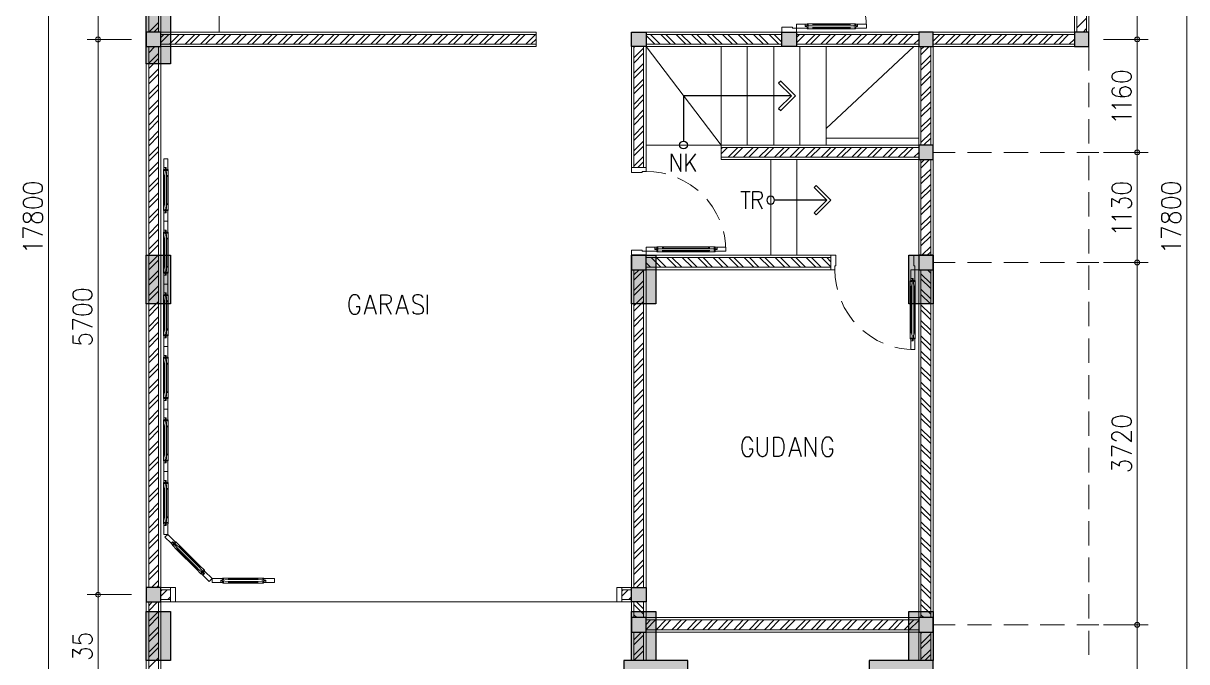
# Model space of a CAD drawing. Header units: millimetres. Extents: x -1260 to 10806, y -20287 to 1280.
# Drawn here: x -1260 to 10694, y -13457 to -6903 of the extents above; entities that cross this region are included whole.
import ezdxf

# ---------------------------------------------------------------- set-up
doc = ezdxf.new("R2010")
doc.units = ezdxf.units.MM
doc.header["$MEASUREMENT"] = 0
doc.layers.add('PDF_Geometry', color=7, linetype='Continuous')
doc.layers.add('PDF_Solid Fills', color=7, linetype='Continuous', true_color=0x404040)

# ---------------------------------------------------------------- blocks, each defined once
blk = doc.blocks.new('sdeww')
at = {"layer": 'PDF_Geometry', "lineweight": 9}
for points in [[(-1000, -17785), (-1000, -17734), (-1000, -33), (-1000, 16)], [(-492, -17785), (-492, -17734), (-492, -14155), (-492, -14104), (-492, -14053), (-492, -12819), (-492, -12768), (-492, -12719), (-492, -7118), (-492, -7069), (-492, -7018), (-492, -4588), (-492, -4537), (-492, -4489), (-492, -2753), (-492, -2704), (-492, -2653), (-492, -33), (-492, 16)], [(10184, -17785), (10184, -17734), (10184, -17279), (10184, -17228), (10184, -17180), (10184, -15120), (10184, -15069), (10184, -15018), (10184, -13130), (10184, -13079), (10184, -13028), (10184, -9408), (10184, -9358), (10184, -9309), (10184, -8278), (10184, -8229), (10184, -8179), (10184, -7118), (10184, -7069), (10184, -7018), (10184, -4588)], [(10694, -17785), (10694, -17734), (10694, -33), (10694, 16)], [(7290, -6908), (7224, -6908), (6865, -6908), (6799, -6908)], [(7224, -6913), (6865, -6913)], [(7392, -6826), (7400, -6879), (7404, -6953)], [(7290, -6959), (7224, -6959), (6865, -6959), (6799, -6959)], [(7224, -6953), (6865, -6953)], [(5910, -7143), (5910, -8153), (5139, -8153)], [(5139, -7143), (5910, -8153)], [(6179, -7143), (6179, -8153)], [(6450, -7143), (6450, -8153)], [(6719, -7143), (6719, -8153)], [(6989, -7143), (6989, -8153)], [(6989, -7984), (7889, -7143)], [(6989, -8083), (7940, -8083)], [(6420, -8303), (6420, -9284)], [(6689, -8303), (6689, -9284)], [(179, -8409), (179, -8475), (179, -8756), (179, -8822)], [(184, -8475), (184, -8756)], [(224, -8475), (224, -8756)], [(228, -8409), (228, -8475), (228, -8756), (228, -8822)], [(5139, -8424), (5220, -8428), (5298, -8439), (5343, -8450)], [(5461, -8490), (5525, -8521), (5594, -8562), (5660, -8610), (5673, -8621)], [(5762, -8710), (5772, -8723), (5821, -8788), (5861, -8858), (5893, -8922)], [(179, -9053), (179, -9116), (179, -9400), (179, -9464)], [(228, -9053), (228, -9116), (228, -9400), (228, -9464)], [(5933, -9040), (5944, -9085), (5954, -9163), (5959, -9243)], [(184, -9116), (184, -9400)], [(224, -9116), (224, -9400)], [(5844, -9199), (5779, -9199), (5319, -9199), (5254, -9199)], [(5779, -9203), (5319, -9203)], [(5844, -9250), (5779, -9250), (5319, -9250), (5254, -9250)], [(5779, -9243), (5319, -9243)], [(7078, -9434), (7083, -9514), (7095, -9593), (7106, -9637)], [(7853, -10139), (7853, -10073), (7853, -9614), (7853, -9548)], [(7904, -10139), (7904, -10073), (7904, -9614), (7904, -9548)], [(7860, -10073), (7860, -9614)], [(7900, -10073), (7900, -9614)], [(179, -9694), (179, -9760), (179, -10041), (179, -10107)], [(184, -9760), (184, -10041)], [(224, -9760), (224, -10041)], [(228, -9694), (228, -9760), (228, -10041), (228, -10107)], [(7146, -9756), (7176, -9821), (7218, -9889), (7265, -9955), (7277, -9967)], [(7366, -10056), (7379, -10067), (7445, -10116), (7512, -10158), (7576, -10188)], [(7694, -10228), (7739, -10238), (7819, -10249), (7900, -10253)], [(179, -10338), (179, -10401), (179, -10685), (179, -10749)], [(228, -10338), (228, -10401), (228, -10685), (228, -10749)], [(184, -10401), (184, -10685)], [(224, -10401), (224, -10685)], [(179, -10979), (179, -11045), (179, -11326), (179, -11392)], [(228, -10979), (228, -11045), (228, -11326), (228, -11392)], [(184, -11045), (184, -11326)], [(224, -11045), (224, -11326)], [(179, -11623), (179, -11686), (179, -11970), (179, -12036)], [(184, -11686), (184, -11970)], [(224, -11686), (224, -11970)], [(228, -11623), (228, -11686), (228, -11970), (228, -12036)], [(272, -12262), (319, -12309), (518, -12508), (565, -12554)], [(308, -12228), (355, -12273), (554, -12474), (601, -12518)], [(323, -12304), (522, -12506)], [(351, -12277), (550, -12476)], [(793, -12599), (859, -12599), (1140, -12599), (1206, -12599)], [(793, -12650), (859, -12650), (1140, -12650), (1206, -12650)], [(859, -12603), (1140, -12603)], [(859, -12643), (1140, -12643)], [(304, -12844), (4839, -12844)]]:
    blk.add_lwpolyline(points, dxfattribs=at)
for points in [[(154, -6993), (154, -4614), (4, -4614), (4, -6993)], [(753, -6993), (753, -4614), (154, -4614), (154, -6993)], [(9689, -6993), (9689, -4614), (9540, -4614), (9540, -6993)], [(4009, -7143), (4009, -6993), (154, -6993), (154, -7143)], [(6534, -7143), (6534, -6993), (5139, -6993), (5139, -7143)], [(7940, -7143), (7940, -6993), (6685, -6993), (6685, -7143)], [(9540, -7143), (9540, -6993), (8088, -6993), (8088, -7143)], [(-604, -7069), (-380, -7069)], [(-543, -7069), (-147, -7069)], [(154, -12694), (154, -7143), (4, -7143), (4, -12694)], [(5139, -8384), (5139, -7143), (4989, -7143), (4989, -8384)], [(8088, -8153), (8088, -7143), (7940, -7143), (7940, -8153)], [(10235, -7069), (9839, -7069)], [(10072, -7069), (10298, -7069)], [(7940, -8303), (7940, -8153), (5910, -8153), (5910, -8303)], [(10235, -8229), (9839, -8229)], [(10298, -8229), (10072, -8229)], [(8088, -9284), (8088, -8303), (7940, -8303), (7940, -9284)], [(7038, -9434), (7038, -9284), (5139, -9284), (5139, -9434)], [(5139, -12694), (5139, -9434), (4989, -9434), (4989, -12694)], [(7940, -13003), (7940, -9434), (8088, -9434), (8088, -13003)], [(10235, -9358), (9839, -9358)], [(10298, -9358), (10072, -9358)], [(-604, -12768), (-380, -12768)], [(-543, -12768), (-147, -12768)], [(253, -12844), (253, -12694), (154, -12694), (154, -12844)], [(4989, -12844), (4989, -12694), (4889, -12694), (4889, -12844)], [(154, -14104), (154, -12844), (4, -12844), (4, -14104)], [(4989, -13003), (4989, -12844), (5139, -12844), (5139, -13003)], [(7940, -13153), (7940, -13003), (5139, -13003), (5139, -13153)], [(10235, -13079), (9839, -13079)], [(10072, -13079), (10298, -13079)], [(5139, -13443), (5139, -13153), (4989, -13153), (4989, -13443)], [(8088, -13443), (8088, -13153), (7940, -13153), (7940, -13443)]]:
    blk.add_lwpolyline(points, close=True, dxfattribs=at)
at = {"layer": 'PDF_Geometry', "lineweight": 20}
for points in [[(128, -6993), (128, -4614), (29, -4614), (29, -6993)], [(9665, -6993), (9665, -4614), (9564, -4614), (9564, -6993)], [(-492, -7093), (-479, -7090), (-471, -7082), (-466, -7069), (-471, -7057), (-479, -7046), (-492, -7044), (-504, -7046), (-513, -7057), (-517, -7069), (-513, -7082), (-504, -7090)], [(4009, -7118), (4009, -7018), (154, -7018), (154, -7118)], [(6534, -7118), (6534, -7018), (5139, -7018), (5139, -7118)], [(7940, -7118), (7940, -7018), (6685, -7018), (6685, -7118)], [(9540, -7118), (9540, -7018), (8088, -7018), (8088, -7118)], [(10184, -7044), (10173, -7046), (10163, -7057), (10161, -7069), (10163, -7082), (10173, -7090), (10184, -7093), (10197, -7090), (10207, -7082), (10209, -7069), (10207, -7057), (10197, -7046)], [(128, -12694), (128, -7143), (29, -7143), (29, -12694)], [(5114, -8384), (5114, -7143), (5014, -7143), (5014, -8384)], [(8065, -8153), (8065, -7143), (7963, -7143), (7963, -8153)], [(7940, -8278), (7940, -8179), (5910, -8179), (5910, -8278)], [(10184, -8204), (10173, -8206), (10163, -8217), (10161, -8229), (10163, -8242), (10173, -8251), (10184, -8253), (10197, -8251), (10207, -8242), (10209, -8229), (10207, -8217), (10197, -8206)], [(8065, -9284), (8065, -8303), (7963, -8303), (7963, -9284)], [(7038, -9408), (7038, -9309), (5139, -9309), (5139, -9408)], [(5114, -12694), (5114, -9434), (5014, -9434), (5014, -12694)], [(7963, -13003), (7963, -9434), (8065, -9434), (8065, -13003)], [(253, -12819), (253, -12719), (154, -12719), (154, -12819)], [(4989, -12819), (4989, -12719), (4889, -12719), (4889, -12819)], [(128, -14104), (128, -12844), (29, -12844), (29, -14104)], [(5014, -13003), (5014, -12844), (5114, -12844), (5114, -13003)], [(7940, -13130), (7940, -13028), (5139, -13028), (5139, -13130)], [(5114, -13443), (5114, -13153), (5014, -13153), (5014, -13443)], [(8065, -13443), (8065, -13153), (7963, -13153), (7963, -13443)]]:
    blk.add_lwpolyline(points, close=True, dxfattribs=at)
at = {"layer": 'PDF_Geometry', "color": 250, "lineweight": 9, "true_color": 0x404040}
for points in [[(29, -6993), (128, -6894)], [(9564, -6951), (9665, -6851)], [(82, -6993), (128, -6946)], [(154, -7048), (184, -7018)], [(154, -7101), (236, -7018)], [(243, -7118), (342, -7018)], [(296, -7118), (395, -7018)], [(402, -7118), (501, -7018)], [(454, -7118), (554, -7018)], [(560, -7118), (660, -7018)], [(613, -7118), (715, -7018)], [(719, -7118), (821, -7018)], [(772, -7118), (874, -7018)], [(880, -7118), (979, -7018)], [(933, -7118), (1032, -7018)], [(1039, -7118), (1138, -7018)], [(1092, -7118), (1191, -7018)], [(1198, -7118), (1297, -7018)], [(1250, -7118), (1350, -7018)], [(1356, -7118), (1456, -7018)], [(1409, -7118), (1509, -7018)], [(1515, -7118), (1615, -7018)], [(1568, -7118), (1670, -7018)], [(1674, -7118), (1775, -7018)], [(1727, -7118), (1828, -7018)], [(1835, -7118), (1934, -7018)], [(1888, -7118), (1987, -7018)], [(1994, -7118), (2093, -7018)], [(2046, -7118), (2146, -7018)], [(2152, -7118), (2252, -7018)], [(2205, -7118), (2305, -7018)], [(2311, -7118), (2411, -7018)], [(2364, -7118), (2463, -7018)], [(2470, -7118), (2569, -7018)], [(2523, -7118), (2622, -7018)], [(2629, -7118), (2730, -7018)], [(2682, -7118), (2783, -7018)], [(2789, -7118), (2889, -7018)], [(2842, -7118), (2942, -7018)], [(2948, -7118), (3048, -7018)], [(3001, -7118), (3101, -7018)], [(3107, -7118), (3207, -7018)], [(3160, -7118), (3259, -7018)], [(3266, -7118), (3365, -7018)], [(3319, -7118), (3418, -7018)], [(3425, -7118), (3524, -7018)], [(3477, -7118), (3577, -7018)], [(3583, -7118), (3685, -7018)], [(3636, -7118), (3738, -7018)], [(3742, -7118), (3844, -7018)], [(3797, -7118), (3897, -7018)], [(3903, -7118), (4002, -7018)], [(5139, -7027), (5230, -7118)], [(5184, -7018), (5283, -7118)], [(5290, -7018), (5389, -7118)], [(5343, -7018), (5442, -7118)], [(5448, -7018), (5548, -7118)], [(5501, -7018), (5601, -7118)], [(5607, -7018), (5707, -7118)], [(5660, -7018), (5760, -7118)], [(5766, -7018), (5865, -7118)], [(5819, -7018), (5920, -7118)], [(5925, -7018), (6026, -7118)], [(5978, -7018), (6079, -7118)], [(6086, -7018), (6185, -7118)], [(6138, -7018), (6238, -7118)], [(6244, -7018), (6344, -7118)], [(6297, -7018), (6397, -7118)], [(6403, -7018), (6503, -7118)], [(6456, -7018), (6534, -7097)], [(6685, -7050), (6716, -7018)], [(6685, -7103), (6769, -7018)], [(6776, -7118), (6875, -7018)], [(6829, -7118), (6928, -7018)], [(6934, -7118), (7034, -7018)], [(6987, -7118), (7087, -7018)], [(7093, -7118), (7195, -7018)], [(7146, -7118), (7248, -7018)], [(7252, -7118), (7354, -7018)], [(7305, -7118), (7407, -7018)], [(7413, -7118), (7512, -7018)], [(7466, -7118), (7565, -7018)], [(7572, -7118), (7671, -7018)], [(7625, -7118), (7724, -7018)], [(7730, -7118), (7830, -7018)], [(7783, -7118), (7883, -7018)], [(8088, -7086), (8156, -7018)], [(8109, -7118), (8209, -7018)], [(8215, -7118), (8315, -7018)], [(8268, -7118), (8368, -7018)], [(8374, -7118), (8473, -7018)], [(8427, -7118), (8526, -7018)], [(8533, -7118), (8632, -7018)], [(8586, -7118), (8687, -7018)], [(8692, -7118), (8793, -7018)], [(8744, -7118), (8846, -7018)], [(8852, -7118), (8952, -7018)], [(8905, -7118), (9005, -7018)], [(9011, -7118), (9111, -7018)], [(9064, -7118), (9164, -7018)], [(9170, -7118), (9269, -7018)], [(9223, -7118), (9322, -7018)], [(9329, -7118), (9428, -7018)], [(9382, -7118), (9481, -7018)], [(9629, -6993), (9665, -6957)], [(29, -7154), (37, -7143)], [(29, -7207), (90, -7143)], [(3956, -7118), (4009, -7065)], [(5014, -7152), (5023, -7143)], [(5014, -7258), (5114, -7158)], [(7889, -7118), (7940, -7069)], [(7963, -7173), (7995, -7143)], [(7963, -7226), (8048, -7143)], [(9487, -7118), (9540, -7067)], [(9689, -7143), (9689, -7389)], [(29, -7313), (128, -7213)], [(29, -7366), (128, -7266)], [(5014, -7311), (5114, -7211)], [(7963, -7332), (8065, -7232)], [(7963, -7385), (8065, -7285)], [(29, -7471), (128, -7372)], [(5014, -7416), (5114, -7317)], [(5014, -7469), (5114, -7370)], [(7963, -7491), (8065, -7391)], [(29, -7524), (128, -7425)], [(29, -7630), (128, -7531)], [(5014, -7575), (5114, -7476)], [(5014, -7628), (5114, -7529)], [(7963, -7546), (8065, -7444)], [(9689, -7514), (9689, -7764)], [(29, -7683), (128, -7584)], [(5014, -7736), (5114, -7634)], [(7963, -7651), (8065, -7550)], [(7963, -7704), (8065, -7603)], [(29, -7789), (128, -7690)], [(29, -7842), (128, -7742)], [(5014, -7789), (5114, -7687)], [(7963, -7810), (8065, -7711)], [(7963, -7863), (8065, -7764)], [(29, -7950), (128, -7848)], [(5014, -7895), (5114, -7793)], [(5014, -7948), (5114, -7848)], [(7963, -7969), (8065, -7869)], [(9689, -7889), (9689, -8138)], [(29, -8003), (128, -7901)], [(29, -8109), (128, -8007)], [(5014, -8054), (5114, -7954)], [(5014, -8107), (5114, -8007)], [(7963, -8022), (8065, -7922)], [(29, -8162), (128, -8060)], [(5014, -8212), (5114, -8113)], [(7963, -8128), (8065, -8028)], [(7991, -8153), (8065, -8081)], [(29, -8267), (128, -8168)], [(29, -8320), (128, -8221)], [(5014, -8265), (5114, -8166)], [(5910, -8191), (5923, -8179)], [(5910, -8244), (5975, -8179)], [(5982, -8278), (6081, -8179)], [(6035, -8278), (6134, -8179)], [(6141, -8278), (6240, -8179)], [(6194, -8278), (6293, -8179)], [(6299, -8278), (6399, -8179)], [(6352, -8278), (6452, -8179)], [(6458, -8278), (6558, -8179)], [(6511, -8278), (6611, -8179)], [(6617, -8278), (6716, -8179)], [(6670, -8278), (6771, -8179)], [(6776, -8278), (6877, -8179)], [(6829, -8278), (6930, -8179)], [(6937, -8278), (7036, -8179)], [(6989, -8278), (7089, -8179)], [(7095, -8278), (7195, -8179)], [(7148, -8278), (7248, -8179)], [(7254, -8278), (7354, -8179)], [(7307, -8278), (7407, -8179)], [(7413, -8278), (7512, -8179)], [(7466, -8278), (7565, -8179)], [(7572, -8278), (7671, -8179)], [(7625, -8278), (7726, -8179)], [(7730, -8278), (7832, -8179)], [(7783, -8278), (7885, -8179)], [(7891, -8278), (7940, -8229)], [(8088, -8229), (8315, -8229)], [(8440, -8229), (8689, -8229)], [(8814, -8229), (9064, -8229)], [(9189, -8229), (9439, -8229)], [(9564, -8229), (9790, -8229)], [(29, -8426), (128, -8327)], [(5014, -8371), (5114, -8272)], [(5055, -8384), (5114, -8325)], [(7963, -8339), (7999, -8303)], [(7963, -8392), (8052, -8303)], [(9689, -8263), (9689, -8513)], [(29, -8479), (128, -8380)], [(29, -8585), (128, -8486)], [(7963, -8498), (8065, -8399)], [(7963, -8551), (8065, -8452)], [(29, -8638), (128, -8538)], [(7963, -8657), (8065, -8557)], [(29, -8744), (128, -8644)], [(29, -8797), (128, -8697)], [(7963, -8710), (8065, -8610)], [(7963, -8818), (8065, -8716)], [(9689, -8638), (9689, -8888)], [(29, -8903), (128, -8803)], [(7963, -8871), (8065, -8769)], [(29, -8958), (128, -8856)], [(29, -9063), (128, -8962)], [(7963, -8977), (8065, -8875)], [(7963, -9030), (8065, -8930)], [(29, -9116), (128, -9015)], [(7963, -9135), (8065, -9036)], [(9689, -9015), (9689, -9265)], [(29, -9222), (128, -9123)], [(29, -9275), (128, -9176)], [(7963, -9188), (8065, -9089)], [(7974, -9284), (8065, -9195)], [(29, -9381), (128, -9281)], [(5192, -9309), (5292, -9408)], [(5245, -9309), (5345, -9408)], [(5351, -9309), (5453, -9408)], [(5404, -9309), (5506, -9408)], [(5510, -9309), (5611, -9408)], [(5565, -9309), (5664, -9408)], [(5671, -9309), (5770, -9408)], [(5724, -9309), (5823, -9408)], [(5829, -9309), (5929, -9408)], [(5882, -9309), (5982, -9408)], [(5988, -9309), (6088, -9408)], [(6041, -9309), (6141, -9408)], [(6147, -9309), (6246, -9408)], [(6200, -9309), (6299, -9408)], [(6306, -9309), (6407, -9408)], [(6359, -9309), (6460, -9408)], [(6464, -9309), (6566, -9408)], [(6520, -9309), (6619, -9408)], [(6625, -9309), (6725, -9408)], [(6678, -9309), (6778, -9408)], [(6784, -9309), (6884, -9408)], [(6837, -9309), (6937, -9408)], [(6943, -9309), (7038, -9404)], [(6996, -9309), (7038, -9351)], [(8027, -9284), (8065, -9248)], [(29, -9434), (128, -9334)], [(29, -9540), (128, -9440)], [(5014, -9487), (5067, -9434)], [(5014, -9540), (5114, -9440)], [(5139, -9362), (5186, -9408)], [(8029, -9434), (8065, -9468)], [(8088, -9358), (8315, -9358)], [(8440, -9358), (8689, -9358)], [(8814, -9358), (9064, -9358)], [(9189, -9358), (9439, -9358)], [(9564, -9358), (9790, -9358)], [(9689, -9389), (9689, -9639)], [(29, -9593), (128, -9493)], [(5014, -9646), (5114, -9546)], [(7963, -9474), (8065, -9574)], [(7963, -9527), (8065, -9627)], [(29, -9699), (128, -9599)], [(29, -9751), (128, -9652)], [(5014, -9699), (5114, -9599)], [(7963, -9633), (8065, -9732)], [(29, -9857), (128, -9758)], [(5014, -9804), (5114, -9705)], [(5014, -9859), (5114, -9758)], [(7963, -9686), (8065, -9787)], [(7963, -9792), (8065, -9893)], [(9689, -9764), (9689, -10014)], [(29, -9912), (128, -9811)], [(29, -10018), (128, -9917)], [(5014, -9965), (5114, -9864)], [(5014, -10018), (5114, -9917)], [(7963, -9845), (8065, -9946)], [(29, -10071), (128, -9969)], [(5014, -10124), (5114, -10025)], [(7963, -9953), (8065, -10052)], [(7963, -10005), (8065, -10105)], [(29, -10177), (128, -10077)], [(29, -10230), (128, -10130)], [(5014, -10177), (5114, -10077)], [(7963, -10111), (8065, -10211)], [(9689, -10139), (9689, -10389)], [(29, -10336), (128, -10236)], [(5014, -10283), (5114, -10183)], [(5014, -10336), (5114, -10236)], [(7963, -10164), (8065, -10264)], [(7963, -10270), (8065, -10370)], [(29, -10389), (128, -10289)], [(29, -10494), (128, -10395)], [(5014, -10442), (5114, -10342)], [(5014, -10494), (5114, -10395)], [(7963, -10323), (8065, -10423)], [(29, -10547), (128, -10448)], [(5014, -10600), (5114, -10501)], [(7963, -10429), (8065, -10528)], [(7963, -10482), (8065, -10581)], [(9689, -10514), (9689, -10763)], [(29, -10653), (128, -10554)], [(29, -10706), (128, -10607)], [(5014, -10653), (5114, -10554)], [(7963, -10588), (8065, -10687)], [(29, -10812), (128, -10713)], [(5014, -10759), (5114, -10660)], [(5014, -10812), (5114, -10713)], [(7963, -10641), (8065, -10742)], [(7963, -10746), (8065, -10848)], [(29, -10865), (128, -10765)], [(29, -10973), (128, -10871)], [(5014, -10920), (5114, -10818)], [(5014, -10973), (5114, -10871)], [(7963, -10799), (8065, -10901)], [(29, -11026), (128, -10924)], [(5014, -11079), (5114, -10977)], [(7963, -10907), (8065, -11007)], [(7963, -10960), (8065, -11060)], [(9689, -10888), (9689, -11138)], [(29, -11132), (128, -11032)], [(29, -11185), (128, -11085)], [(5014, -11132), (5114, -11032)], [(7963, -11066), (8065, -11166)], [(29, -11290), (128, -11191)], [(5014, -11238), (5114, -11138)], [(5014, -11290), (5114, -11191)], [(7963, -11119), (8065, -11218)], [(7963, -11225), (8065, -11324)], [(29, -11343), (128, -11244)], [(29, -11449), (128, -11350)], [(5014, -11396), (5114, -11297)], [(5014, -11449), (5114, -11350)], [(7963, -11278), (8065, -11377)], [(9689, -11263), (9689, -11515)], [(29, -11502), (128, -11403)], [(5014, -11555), (5114, -11456)], [(7963, -11384), (8065, -11483)], [(7963, -11437), (8065, -11536)], [(29, -11608), (128, -11508)], [(29, -11661), (128, -11561)], [(5014, -11608), (5114, -11508)], [(7963, -11542), (8065, -11642)], [(7963, -11595), (8065, -11695)], [(29, -11767), (128, -11667)], [(5014, -11714), (5114, -11614)], [(5014, -11767), (5114, -11667)], [(7963, -11701), (8065, -11803)], [(9689, -11640), (9689, -11890)], [(29, -11820), (128, -11720)], [(29, -11928), (128, -11826)], [(5014, -11875), (5114, -11773)], [(5014, -11928), (5114, -11826)], [(7963, -11754), (8065, -11856)], [(29, -11981), (128, -11879)], [(5014, -12033), (5114, -11932)], [(7963, -11860), (8065, -11962)], [(7963, -11915), (8065, -12014)], [(29, -12086), (128, -11985)], [(29, -12139), (128, -12040)], [(5014, -12086), (5114, -11987)], [(7963, -12021), (8065, -12120)], [(7963, -12074), (8065, -12173)], [(9689, -12014), (9689, -12264)], [(29, -12245), (128, -12146)], [(5014, -12192), (5114, -12093)], [(5014, -12245), (5114, -12146)], [(7963, -12180), (8065, -12279)], [(29, -12298), (128, -12199)], [(29, -12404), (128, -12304)], [(5014, -12351), (5114, -12252)], [(5014, -12404), (5114, -12304)], [(7963, -12232), (8065, -12332)], [(29, -12457), (128, -12357)], [(5014, -12510), (5114, -12410)], [(7963, -12338), (8065, -12438)], [(7963, -12391), (8065, -12491)], [(9689, -12389), (9689, -12639)], [(29, -12563), (128, -12463)], [(29, -12616), (128, -12516)], [(5014, -12563), (5114, -12463)], [(7963, -12497), (8065, -12597)], [(7963, -12550), (8065, -12650)], [(57, -12694), (128, -12622)], [(5014, -12669), (5114, -12569)], [(5042, -12694), (5114, -12622)], [(7963, -12656), (8065, -12757)], [(109, -12694), (128, -12675)], [(154, -12732), (167, -12719)], [(154, -12785), (220, -12719)], [(4889, -12732), (4902, -12719)], [(4889, -12785), (4955, -12719)], [(7963, -12709), (8065, -12810)], [(9689, -12764), (9689, -13014)], [(29, -12882), (65, -12844)], [(29, -12935), (118, -12844)], [(226, -12819), (253, -12791)], [(4961, -12819), (4989, -12791)], [(5014, -12870), (5114, -12969)], [(5042, -12844), (5114, -12916)], [(7963, -12815), (8065, -12916)], [(7963, -12870), (8065, -12969)], [(29, -13041), (128, -12940)], [(29, -13094), (128, -12992)], [(5014, -12976), (5044, -13003)], [(5139, -13075), (5184, -13028)], [(5139, -13128), (5237, -13028)], [(5243, -13130), (5343, -13028)], [(5296, -13130), (5395, -13028)], [(5402, -13130), (5503, -13028)], [(5455, -13130), (5556, -13028)], [(5561, -13130), (5662, -13028)], [(5613, -13130), (5715, -13028)], [(5721, -13130), (5821, -13028)], [(5774, -13130), (5874, -13028)], [(5880, -13130), (5980, -13028)], [(5933, -13130), (6033, -13028)], [(6039, -13130), (6138, -13028)], [(6092, -13130), (6191, -13028)], [(6198, -13130), (6297, -13028)], [(6251, -13130), (6350, -13028)], [(6357, -13130), (6456, -13028)], [(6409, -13130), (6511, -13028)], [(6515, -13130), (6617, -13028)], [(6568, -13130), (6670, -13028)], [(6676, -13130), (6776, -13028)], [(6729, -13130), (6829, -13028)], [(6835, -13130), (6934, -13028)], [(6888, -13130), (6987, -13028)], [(6994, -13130), (7093, -13028)], [(7047, -13130), (7146, -13028)], [(7152, -13130), (7252, -13028)], [(7205, -13130), (7305, -13028)], [(7311, -13130), (7411, -13028)], [(7364, -13130), (7466, -13028)], [(7470, -13130), (7572, -13028)], [(7523, -13130), (7625, -13028)], [(7631, -13130), (7730, -13028)], [(7684, -13130), (7783, -13028)], [(7790, -13130), (7889, -13028)], [(7963, -12976), (7993, -13003)], [(29, -13200), (128, -13100)], [(7843, -13130), (7940, -13033)], [(8088, -13079), (8315, -13079)], [(8440, -13079), (8689, -13079)], [(8814, -13079), (9064, -13079)], [(9189, -13079), (9439, -13079)], [(9564, -13079), (9790, -13079)], [(9689, -13139), (9689, -13388)], [(29, -13253), (128, -13153)], [(29, -13359), (128, -13259)], [(5014, -13232), (5091, -13153)], [(5014, -13285), (5114, -13183)], [(7963, -13166), (7976, -13153)], [(7963, -13272), (8065, -13172)], [(7963, -13325), (8065, -13225)], [(29, -13412), (128, -13312)], [(5014, -13390), (5114, -13291)], [(5014, -13443), (5114, -13344)], [(7963, -13431), (8065, -13331)], [(8003, -13443), (8065, -13384)], [(29, -13517), (128, -13418)]]:
    blk.add_lwpolyline(points, dxfattribs=at)
at = {"layer": 'PDF_Geometry', "lineweight": 13}
for points in [[(6774, -6913), (6774, -6936), (6795, -6938), (6795, -6953), (6685, -6953), (6685, -6913)], [(6774, -6930), (6774, -6913), (6795, -6913), (6795, -6930)], [(6803, -6927), (6795, -6930), (6795, -6911), (6799, -6908), (6803, -6911)], [(6865, -6923), (6854, -6923), (6854, -6919), (6856, -6915), (6858, -6913), (6862, -6915), (6865, -6919)], [(7224, -6923), (7235, -6923), (7235, -6919), (7233, -6915), (7229, -6913), (7227, -6915), (7224, -6919)], [(7284, -6927), (7294, -6930), (7294, -6913), (7292, -6911), (7290, -6908), (7286, -6911), (7284, -6913)], [(7313, -6913), (7313, -6936), (7294, -6938), (7294, -6953), (7404, -6953), (7404, -6913)], [(7313, -6930), (7313, -6913), (7294, -6913), (7294, -6930)], [(6534, -6993), (6534, -6944), (6644, -6944), (6644, -6953), (6685, -6953), (6685, -6993)], [(6803, -6953), (6803, -6957), (6799, -6959), (6795, -6957), (6795, -6938), (6803, -6940)], [(6865, -6949), (6862, -6953), (6856, -6953), (6854, -6949), (6854, -6944), (6865, -6944)], [(7224, -6949), (7227, -6953), (7233, -6953), (7235, -6949), (7235, -6944), (7224, -6944)], [(7284, -6953), (7286, -6957), (7290, -6959), (7292, -6957), (7294, -6953), (7294, -6938), (7284, -6940)], [(184, -8384), (207, -8384), (209, -8405), (224, -8405), (224, -8295), (184, -8295)], [(198, -8414), (198, -8405), (179, -8405), (179, -8414)], [(184, -8405), (198, -8405), (200, -8384), (184, -8384)], [(194, -8475), (194, -8464), (188, -8464), (186, -8466), (184, -8469), (186, -8473), (188, -8475)], [(224, -8414), (228, -8414), (228, -8405), (209, -8405), (209, -8414)], [(220, -8475), (222, -8473), (224, -8469), (222, -8466), (220, -8464), (213, -8464), (213, -8475)], [(4989, -8384), (4989, -8435), (5099, -8435), (5099, -8424), (5139, -8424), (5139, -8384)], [(179, -8826), (179, -8818), (198, -8818), (198, -8826)], [(194, -8756), (194, -8767), (188, -8767), (186, -8765), (184, -8763), (186, -8759), (188, -8756)], [(184, -8848), (207, -8848), (209, -8826), (224, -8826), (224, -8936), (184, -8936)], [(184, -8826), (198, -8826), (200, -8848), (184, -8848)], [(224, -8818), (228, -8818), (228, -8826), (209, -8826), (209, -8818)], [(220, -8756), (222, -8759), (224, -8763), (220, -8767), (213, -8767), (213, -8756)], [(184, -9027), (207, -9027), (209, -9046), (224, -9046), (224, -8936), (184, -8936)], [(198, -9057), (198, -9046), (184, -9046), (179, -9049), (179, -9055), (184, -9057)], [(184, -9046), (198, -9046), (200, -9027), (184, -9027)], [(224, -9057), (228, -9055), (228, -9049), (224, -9046), (209, -9046), (209, -9057)], [(194, -9116), (194, -9108), (186, -9108), (184, -9112), (186, -9116)], [(220, -9116), (222, -9116), (224, -9112), (222, -9108), (213, -9108), (213, -9116)], [(5228, -9203), (5228, -9226), (5249, -9229), (5249, -9243), (5139, -9243), (5139, -9203)], [(5249, -9203), (5249, -9218), (5228, -9220), (5228, -9203)], [(5260, -9218), (5249, -9218), (5249, -9203), (5251, -9201), (5254, -9199), (5258, -9201), (5260, -9203)], [(5319, -9214), (5309, -9214), (5309, -9209), (5311, -9205), (5315, -9203), (5317, -9205), (5319, -9209)], [(5779, -9214), (5789, -9214), (5789, -9209), (5787, -9205), (5785, -9203), (5781, -9205), (5779, -9209)], [(5840, -9218), (5848, -9218), (5848, -9201), (5844, -9199), (5840, -9201)], [(5870, -9203), (5870, -9226), (5848, -9229), (5848, -9243), (5959, -9243), (5959, -9203)], [(5848, -9203), (5848, -9218), (5870, -9220), (5870, -9203)], [(4989, -9284), (4989, -9233), (5099, -9233), (5099, -9243), (5139, -9243), (5139, -9284)], [(5260, -9243), (5258, -9248), (5254, -9250), (5251, -9248), (5249, -9243), (5249, -9229), (5260, -9229)], [(5319, -9239), (5315, -9243), (5311, -9241), (5309, -9239), (5309, -9233), (5319, -9233)], [(5779, -9239), (5781, -9241), (5785, -9243), (5789, -9239), (5789, -9233), (5779, -9233)], [(5840, -9243), (5840, -9248), (5844, -9250), (5848, -9248), (5848, -9229), (5840, -9229)], [(7038, -9284), (7089, -9284), (7089, -9394), (7078, -9394), (7078, -9434), (7038, -9434)], [(7940, -9284), (7889, -9284), (7889, -9394), (7900, -9394), (7900, -9434), (7940, -9434)], [(194, -9400), (194, -9408), (186, -9408), (184, -9404), (186, -9400)], [(220, -9400), (222, -9400), (224, -9404), (222, -9408), (213, -9408), (213, -9400)], [(7860, -9523), (7883, -9523), (7885, -9544), (7900, -9544), (7900, -9434), (7860, -9434)], [(198, -9459), (198, -9470), (184, -9470), (179, -9468), (179, -9461), (184, -9459)], [(184, -9489), (207, -9489), (209, -9470), (224, -9470), (224, -9580), (184, -9580)], [(184, -9470), (198, -9470), (200, -9489), (184, -9489)], [(224, -9459), (228, -9461), (228, -9468), (224, -9470), (209, -9470), (209, -9459)], [(7874, -9555), (7874, -9544), (7860, -9544), (7855, -9546), (7853, -9548), (7855, -9552), (7860, -9555)], [(7860, -9544), (7874, -9544), (7876, -9523), (7860, -9523)], [(7900, -9555), (7902, -9552), (7904, -9548), (7900, -9544), (7885, -9544), (7885, -9555)], [(184, -9669), (207, -9669), (209, -9690), (224, -9690), (224, -9580), (184, -9580)], [(184, -9690), (198, -9690), (200, -9669), (184, -9669)], [(7870, -9614), (7870, -9603), (7864, -9603), (7862, -9605), (7860, -9610), (7864, -9614)], [(7893, -9614), (7898, -9612), (7900, -9610), (7898, -9605), (7893, -9603), (7889, -9603), (7889, -9614)], [(198, -9699), (198, -9690), (179, -9690), (179, -9699)], [(194, -9760), (194, -9749), (188, -9749), (186, -9751), (184, -9754), (186, -9758), (188, -9760)], [(224, -9699), (228, -9699), (228, -9690), (209, -9690), (209, -9699)], [(220, -9760), (222, -9758), (224, -9754), (220, -9749), (213, -9749), (213, -9760)], [(194, -10041), (194, -10052), (188, -10052), (186, -10050), (184, -10048), (186, -10044), (188, -10041)], [(220, -10041), (222, -10044), (224, -10048), (220, -10052), (213, -10052), (213, -10041)], [(179, -10111), (179, -10103), (198, -10103), (198, -10111)], [(184, -10132), (207, -10132), (209, -10111), (224, -10111), (224, -10221), (184, -10221)], [(184, -10111), (198, -10111), (200, -10132), (184, -10132)], [(224, -10103), (228, -10103), (228, -10111), (209, -10111), (209, -10103)], [(7874, -10135), (7874, -10143), (7855, -10143), (7853, -10139), (7855, -10135)], [(7870, -10073), (7870, -10084), (7864, -10084), (7862, -10082), (7860, -10080), (7862, -10075), (7864, -10073)], [(7860, -10164), (7883, -10164), (7885, -10143), (7900, -10143), (7900, -10253), (7860, -10253)], [(7860, -10143), (7874, -10143), (7876, -10164), (7860, -10164)], [(7900, -10135), (7902, -10135), (7904, -10139), (7902, -10143), (7885, -10143), (7885, -10135)], [(7893, -10073), (7898, -10075), (7900, -10080), (7898, -10082), (7893, -10084), (7889, -10084), (7889, -10073)], [(184, -10312), (207, -10312), (209, -10331), (224, -10331), (224, -10221), (184, -10221)], [(198, -10342), (198, -10331), (184, -10331), (179, -10334), (179, -10340), (184, -10342)], [(184, -10331), (198, -10331), (200, -10312), (184, -10312)], [(194, -10401), (194, -10393), (186, -10393), (184, -10397), (186, -10401)], [(224, -10342), (228, -10340), (228, -10334), (224, -10331), (209, -10331), (209, -10342)], [(220, -10401), (222, -10401), (224, -10397), (222, -10393), (213, -10393), (213, -10401)], [(198, -10744), (198, -10755), (184, -10755), (179, -10753), (179, -10746), (184, -10744)], [(194, -10685), (194, -10693), (186, -10693), (184, -10689), (186, -10685)], [(184, -10774), (207, -10774), (209, -10755), (224, -10755), (224, -10865), (184, -10865)], [(184, -10755), (198, -10755), (200, -10774), (184, -10774)], [(224, -10744), (228, -10746), (228, -10753), (224, -10755), (209, -10755), (209, -10744)], [(220, -10685), (222, -10685), (224, -10689), (222, -10693), (213, -10693), (213, -10685)], [(184, -10954), (207, -10954), (209, -10975), (224, -10975), (224, -10865), (184, -10865)], [(198, -10983), (198, -10975), (179, -10975), (179, -10983)], [(184, -10975), (198, -10975), (200, -10954), (184, -10954)], [(224, -10983), (228, -10983), (228, -10975), (209, -10975), (209, -10983)], [(194, -11045), (194, -11034), (188, -11034), (186, -11036), (184, -11039), (186, -11043), (188, -11045)], [(220, -11045), (222, -11043), (224, -11039), (220, -11034), (213, -11034), (213, -11045)], [(194, -11326), (194, -11337), (188, -11337), (186, -11335), (184, -11333), (186, -11329), (188, -11326)], [(220, -11326), (222, -11329), (224, -11333), (220, -11337), (213, -11337), (213, -11326)], [(179, -11396), (179, -11388), (198, -11388), (198, -11396)], [(184, -11417), (207, -11417), (209, -11396), (224, -11396), (224, -11506), (184, -11506)], [(184, -11396), (198, -11396), (200, -11417), (184, -11417)], [(224, -11388), (228, -11388), (228, -11396), (209, -11396), (209, -11388)], [(184, -11597), (207, -11597), (209, -11616), (224, -11616), (224, -11506), (184, -11506)], [(198, -11627), (198, -11616), (184, -11616), (179, -11619), (179, -11625), (184, -11627)], [(184, -11616), (198, -11616), (200, -11597), (184, -11597)], [(194, -11686), (194, -11678), (186, -11678), (184, -11682), (186, -11686)], [(224, -11627), (228, -11625), (228, -11619), (224, -11616), (209, -11616), (209, -11627)], [(220, -11686), (222, -11686), (224, -11682), (222, -11678), (213, -11678), (213, -11686)], [(198, -12029), (198, -12040), (184, -12040), (179, -12038), (179, -12031), (184, -12029)], [(194, -11970), (194, -11981), (188, -11981), (186, -11978), (184, -11974), (186, -11972), (188, -11970)], [(184, -12059), (207, -12059), (209, -12040), (224, -12040), (224, -12150), (184, -12150)], [(184, -12040), (198, -12040), (200, -12059), (184, -12059)], [(224, -12029), (228, -12031), (228, -12038), (224, -12040), (209, -12040), (209, -12029)], [(220, -11970), (224, -11974), (222, -11978), (220, -11981), (213, -11981), (213, -11970)], [(260, -12241), (275, -12226), (291, -12239), (302, -12228), (224, -12150), (196, -12177)], [(272, -12256), (283, -12245), (270, -12230), (260, -12241)], [(289, -12254), (283, -12245), (272, -12256), (272, -12262), (277, -12264), (281, -12262)], [(308, -12235), (311, -12230), (308, -12228), (304, -12226), (302, -12228), (291, -12239), (298, -12245)], [(330, -12298), (323, -12292), (319, -12294), (317, -12298), (319, -12302), (325, -12302)], [(347, -12281), (349, -12277), (347, -12273), (340, -12273), (336, -12277), (344, -12283)], [(529, -12497), (537, -12506), (533, -12508), (529, -12510), (524, -12506)], [(548, -12480), (550, -12478), (554, -12480), (556, -12484), (554, -12487), (550, -12491), (543, -12484)], [(575, -12537), (582, -12544), (571, -12554), (569, -12556), (565, -12554), (562, -12550), (565, -12548)], [(571, -12554), (582, -12544), (598, -12556), (586, -12569)], [(592, -12518), (601, -12518), (601, -12527), (590, -12537), (584, -12529)], [(586, -12569), (603, -12552), (590, -12537), (601, -12527), (679, -12603), (649, -12633)], [(768, -12643), (768, -12620), (787, -12620), (787, -12603), (679, -12603), (679, -12643)], [(787, -12643), (787, -12628), (768, -12626), (768, -12643)], [(797, -12603), (797, -12601), (793, -12599), (789, -12601), (787, -12603), (787, -12620), (797, -12618)], [(797, -12630), (787, -12628), (787, -12643), (789, -12647), (793, -12650), (797, -12647)], [(859, -12609), (857, -12605), (852, -12603), (850, -12605), (848, -12609), (848, -12614), (859, -12614)], [(859, -12635), (848, -12635), (848, -12639), (850, -12643), (857, -12643), (859, -12639)], [(1140, -12609), (1142, -12605), (1145, -12603), (1149, -12605), (1151, -12609), (1151, -12614), (1140, -12614)], [(1140, -12635), (1151, -12635), (1151, -12639), (1149, -12643), (1142, -12643), (1140, -12639)], [(1200, -12603), (1202, -12601), (1206, -12599), (1208, -12601), (1210, -12603), (1210, -12620), (1200, -12618)], [(1200, -12630), (1210, -12628), (1210, -12643), (1208, -12647), (1206, -12650), (1202, -12647), (1200, -12643)], [(1231, -12643), (1231, -12620), (1210, -12620), (1210, -12603), (1320, -12603), (1320, -12643)], [(1210, -12643), (1210, -12628), (1231, -12626), (1231, -12643)], [(304, -12844), (304, -12694), (253, -12694), (253, -12844)], [(4839, -12844), (4839, -12694), (4889, -12694), (4889, -12844)]]:
    blk.add_lwpolyline(points, close=True, dxfattribs=at)
for points in [[(7235, -6923), (7313, -6930), (7313, -6936), (7235, -6944), (7224, -6944), (6865, -6944), (6854, -6944), (6774, -6936), (6774, -6930), (6854, -6923)], [(6865, -6913), (6858, -6913)], [(7224, -6923), (6865, -6923)], [(7224, -6913), (7229, -6913)], [(6865, -6953), (6858, -6953)], [(7224, -6953), (7229, -6953)], [(184, -8475), (184, -8469)], [(194, -8464), (200, -8384), (207, -8384), (213, -8464), (213, -8475), (213, -8756), (213, -8767), (207, -8848), (200, -8848), (194, -8767)], [(194, -8475), (194, -8756)], [(224, -8475), (224, -8469)], [(184, -8756), (184, -8763)], [(224, -8756), (224, -8763)], [(194, -9108), (200, -9027), (207, -9027), (213, -9108), (213, -9116), (213, -9400), (213, -9408), (207, -9489), (200, -9489), (194, -9408)], [(184, -9116), (184, -9112)], [(194, -9116), (194, -9400)], [(224, -9116), (224, -9112)], [(5319, -9203), (5315, -9203)], [(5779, -9203), (5785, -9203)], [(5789, -9214), (5870, -9220), (5870, -9226), (5789, -9233), (5779, -9233), (5319, -9233), (5309, -9233), (5228, -9226), (5228, -9220), (5309, -9214)], [(5319, -9243), (5315, -9243)], [(5779, -9214), (5319, -9214)], [(5779, -9243), (5785, -9243)], [(184, -9400), (184, -9404)], [(224, -9400), (224, -9404)], [(7870, -10084), (7876, -10164), (7883, -10164), (7889, -10084), (7889, -10073), (7889, -9614), (7889, -9603), (7883, -9523), (7876, -9523), (7870, -9603)], [(194, -9749), (200, -9669), (207, -9669), (213, -9749), (213, -9760), (213, -10041), (213, -10052), (207, -10132), (200, -10132), (194, -10052)], [(7860, -9614), (7860, -9610)], [(7870, -10073), (7870, -9614)], [(7900, -9614), (7900, -9610)], [(184, -9760), (184, -9754)], [(194, -9760), (194, -10041)], [(224, -9760), (224, -9754)], [(184, -10041), (184, -10048)], [(224, -10041), (224, -10048)], [(7860, -10073), (7860, -10080)], [(7900, -10073), (7900, -10080)], [(184, -10401), (184, -10397)], [(194, -10393), (200, -10312), (207, -10312), (213, -10393), (213, -10401), (213, -10685), (213, -10693), (207, -10774), (200, -10774), (194, -10693)], [(224, -10401), (224, -10397)], [(194, -10401), (194, -10685)], [(184, -10685), (184, -10689)], [(224, -10685), (224, -10689)], [(194, -11034), (200, -10954), (207, -10954), (213, -11034), (213, -11045), (213, -11326), (213, -11337), (207, -11417), (200, -11417), (194, -11337)], [(184, -11045), (184, -11039)], [(194, -11045), (194, -11326)], [(224, -11045), (224, -11039)], [(184, -11326), (184, -11333)], [(224, -11326), (224, -11333)], [(184, -11686), (184, -11682)], [(194, -11678), (200, -11597), (207, -11597), (213, -11678), (213, -11686), (213, -11970), (213, -11981), (207, -12059), (200, -12059), (194, -11981)], [(194, -11686), (194, -11970)], [(224, -11686), (224, -11682)], [(184, -11970), (184, -11974)], [(224, -11970), (224, -11974)], [(323, -12292), (270, -12230), (275, -12226), (336, -12277), (344, -12283), (543, -12484), (550, -12491), (603, -12552), (598, -12556), (537, -12506)], [(323, -12304), (319, -12302)], [(330, -12298), (529, -12497)], [(351, -12277), (347, -12273)], [(522, -12506), (526, -12508)], [(550, -12476), (554, -12480)], [(848, -12635), (768, -12626), (768, -12620), (848, -12614), (859, -12614), (1140, -12614), (1151, -12614), (1231, -12620), (1231, -12626), (1151, -12635)], [(859, -12603), (852, -12603)], [(859, -12643), (852, -12643)], [(859, -12635), (1140, -12635)], [(1140, -12603), (1145, -12603)], [(1140, -12643), (1145, -12643)]]:
    blk.add_lwpolyline(points, dxfattribs=at)
at = {"layer": 'PDF_Geometry', "lineweight": 25}
for points in [[(154, -7143), (154, -6993), (4, -6993), (4, -7143)], [(4989, -7143), (4989, -6993), (5139, -6993), (5139, -7143)], [(6534, -7143), (6534, -6993), (6685, -6993), (6685, -7143)], [(8088, -7143), (8088, -6993), (7940, -6993), (7940, -7143)], [(9689, -7143), (9689, -6993), (9540, -6993), (9540, -7143)], [(9926, -7459), (9934, -7480), (9964, -7497), (10010, -7503), (10040, -7503), (10087, -7497), (10116, -7480), (10125, -7459), (10125, -7442), (10116, -7421), (10087, -7404), (10040, -7397), (10010, -7397), (9964, -7404), (9934, -7421), (9926, -7442)], [(8088, -8303), (8088, -8153), (7940, -8153), (7940, -8303)], [(-1260, -8602), (-1252, -8625), (-1222, -8640), (-1176, -8649), (-1146, -8649), (-1099, -8640), (-1070, -8625), (-1061, -8602), (-1061, -8587), (-1070, -8564), (-1099, -8549), (-1146, -8541), (-1176, -8541), (-1222, -8549), (-1252, -8564), (-1260, -8587)], [(6867, -8589), (6996, -8718), (6867, -8850), (6888, -8871), (7038, -8718), (6888, -8568)], [(9926, -8604), (9934, -8625), (9964, -8642), (10010, -8649), (10040, -8649), (10087, -8642), (10116, -8625), (10125, -8604), (10125, -8587), (10116, -8566), (10087, -8549), (10040, -8543), (10010, -8543), (9964, -8549), (9934, -8566), (9926, -8587)], [(10434, -8602), (10442, -8625), (10472, -8640), (10518, -8649), (10548, -8649), (10595, -8640), (10624, -8625), (10633, -8602), (10633, -8587), (10624, -8564), (10595, -8549), (10548, -8541), (10518, -8541), (10472, -8549), (10442, -8564), (10434, -8587)], [(-1260, -8754), (-1252, -8778), (-1222, -8792), (-1176, -8799), (-1146, -8799), (-1099, -8792), (-1070, -8778), (-1061, -8754), (-1061, -8740), (-1070, -8716), (-1099, -8701), (-1146, -8693), (-1176, -8693), (-1222, -8701), (-1252, -8716), (-1260, -8740)], [(10434, -8754), (10442, -8778), (10472, -8792), (10518, -8799), (10548, -8799), (10595, -8792), (10624, -8778), (10633, -8754), (10633, -8740), (10624, -8716), (10595, -8701), (10548, -8693), (10518, -8693), (10472, -8701), (10442, -8716), (10434, -8740)], [(-1260, -8913), (-1252, -8936), (-1233, -8945), (-1214, -8945), (-1195, -8936), (-1184, -8922), (-1176, -8892), (-1165, -8869), (-1146, -8854), (-1127, -8845), (-1099, -8845), (-1080, -8854), (-1070, -8860), (-1061, -8883), (-1061, -8913), (-1070, -8936), (-1080, -8945), (-1099, -8951), (-1127, -8951), (-1146, -8945), (-1165, -8930), (-1176, -8907), (-1184, -8875), (-1195, -8860), (-1214, -8854), (-1233, -8854), (-1252, -8860), (-1260, -8883)], [(10434, -8913), (10442, -8936), (10461, -8945), (10480, -8945), (10499, -8936), (10510, -8922), (10518, -8892), (10529, -8869), (10548, -8854), (10567, -8845), (10595, -8845), (10614, -8854), (10624, -8860), (10633, -8883), (10633, -8913), (10624, -8936), (10614, -8945), (10595, -8951), (10567, -8951), (10548, -8945), (10529, -8930), (10518, -8907), (10510, -8875), (10499, -8860), (10480, -8854), (10461, -8854), (10442, -8860), (10434, -8883)], [(5139, -9434), (5139, -9284), (4989, -9284), (4989, -9434)], [(8088, -9434), (8088, -9284), (7940, -9284), (7940, -9434)], [(-752, -9699), (-744, -9720), (-714, -9737), (-667, -9743), (-638, -9743), (-591, -9737), (-562, -9720), (-553, -9699), (-553, -9682), (-562, -9660), (-591, -9643), (-638, -9637), (-667, -9637), (-714, -9643), (-744, -9660), (-752, -9682)], [(-752, -9851), (-744, -9872), (-714, -9889), (-667, -9895), (-638, -9895), (-591, -9889), (-562, -9872), (-553, -9851), (-553, -9834), (-562, -9813), (-591, -9796), (-638, -9790), (-667, -9790), (-714, -9796), (-744, -9813), (-752, -9834)], [(9926, -10998), (9934, -11022), (9964, -11036), (10010, -11043), (10040, -11043), (10087, -11036), (10116, -11022), (10125, -10998), (10125, -10983), (10116, -10960), (10087, -10945), (10040, -10937), (10010, -10937), (9964, -10945), (9934, -10960), (9926, -10983)], [(6450, -11352), (6450, -11151), (6503, -11151), (6526, -11161), (6541, -11180), (6547, -11199), (6556, -11227), (6556, -11276), (6547, -11303), (6541, -11322), (6526, -11341), (6503, -11352)], [(154, -12844), (154, -12694), (4, -12694), (4, -12844)], [(4989, -12844), (4989, -12694), (5139, -12694), (5139, -12844)], [(5139, -13153), (5139, -13003), (4989, -13003), (4989, -13153)], [(8088, -13153), (8088, -13003), (7940, -13003), (7940, -13153)], [(5569, -14104), (5569, -13443), (4909, -13443), (4909, -14104)], [(8088, -14104), (8088, -13443), (7430, -13443), (7430, -14104)]]:
    blk.add_lwpolyline(points, close=True, dxfattribs=at)
for points in [[(6632, -7649), (6500, -7778), (6522, -7800), (6674, -7649), (6522, -7497), (6500, -7518), (6632, -7649), (5525, -7649), (5525, -8113)], [(9953, -7565), (9934, -7573), (9926, -7594), (9926, -7611), (9934, -7632), (9964, -7649), (10010, -7656), (10059, -7656), (10097, -7649), (10116, -7632), (10125, -7611), (10125, -7603), (10116, -7579), (10097, -7565), (10068, -7556), (10059, -7556), (10029, -7565), (10010, -7579), (10002, -7603), (10002, -7611), (10010, -7632), (10029, -7649), (10059, -7656)], [(9964, -7778), (9953, -7764), (9926, -7740), (10125, -7740)], [(9964, -7899), (9953, -7884), (9926, -7861), (10125, -7861)], [(5400, -8424), (5400, -8244), (5497, -8424), (5497, -8244)], [(5552, -8424), (5552, -8244)], [(5647, -8244), (5552, -8365)], [(5586, -8323), (5647, -8424)], [(6113, -8629), (6208, -8629)], [(6162, -8629), (6162, -8809)], [(6236, -8809), (6236, -8629), (6299, -8629), (6318, -8638), (6325, -8646), (6333, -8663), (6333, -8680), (6325, -8697), (6318, -8706), (6299, -8714), (6236, -8714)], [(6285, -8714), (6333, -8809)], [(6996, -8718), (6458, -8718), (6456, -8704), (6448, -8691), (6435, -8682), (6420, -8678), (6403, -8682), (6390, -8691), (6382, -8704), (6380, -8718), (6382, -8733), (6390, -8748), (6403, -8756), (6420, -8759), (6435, -8756), (6448, -8748), (6456, -8733), (6458, -8718)], [(9926, -8786), (9926, -8701), (10002, -8748), (10002, -8725), (10010, -8710), (10021, -8701), (10048, -8695), (10068, -8695), (10097, -8701), (10116, -8718), (10125, -8740), (10125, -8763), (10116, -8786), (10106, -8795), (10087, -8801)], [(9964, -8924), (9953, -8909), (9926, -8886), (10125, -8886)], [(-1260, -9104), (-1260, -8998), (-1061, -9074)], [(9964, -9044), (9953, -9030), (9926, -9006), (10125, -9006)], [(10434, -9104), (10434, -8998), (10633, -9074)], [(-1222, -9226), (-1233, -9212), (-1260, -9188), (-1061, -9188)], [(10472, -9226), (10461, -9212), (10434, -9188), (10633, -9188)], [(2199, -9737), (2190, -9718), (2176, -9699), (2161, -9690), (2131, -9690), (2114, -9699), (2099, -9718), (2093, -9737), (2085, -9766), (2085, -9813), (2093, -9842), (2099, -9862), (2114, -9881), (2131, -9889), (2161, -9889), (2176, -9881), (2190, -9862), (2199, -9842), (2199, -9813), (2161, -9813)], [(2245, -9889), (2305, -9690), (2366, -9889)], [(2413, -9889), (2413, -9690), (2480, -9690), (2504, -9699), (2512, -9709), (2519, -9728), (2519, -9747), (2512, -9766), (2504, -9775), (2480, -9785), (2413, -9785)], [(2466, -9785), (2519, -9889)], [(2571, -9889), (2633, -9690), (2694, -9889)], [(2847, -9718), (2832, -9699), (2809, -9690), (2779, -9690), (2756, -9699), (2741, -9718), (2741, -9737), (2747, -9756), (2756, -9766), (2770, -9775), (2817, -9794), (2832, -9804), (2838, -9813), (2847, -9832), (2847, -9862), (2832, -9881), (2809, -9889), (2779, -9889), (2756, -9881), (2741, -9862)], [(2893, -9889), (2893, -9690)], [(2267, -9823), (2343, -9823)], [(2595, -9823), (2671, -9823)], [(-752, -10048), (-752, -9942), (-553, -10018)], [(-752, -10109), (-752, -10185), (-667, -10194), (-676, -10185), (-687, -10162), (-687, -10139), (-676, -10118), (-657, -10101), (-629, -10094), (-610, -10094), (-581, -10101), (-562, -10118), (-553, -10139), (-553, -10162), (-562, -10185), (-572, -10194), (-591, -10200)], [(9972, -11189), (9964, -11189), (9945, -11180), (9934, -11174), (9926, -11157), (9926, -11127), (9934, -11113), (9945, -11104), (9964, -11098), (9983, -11098), (10002, -11104), (10029, -11119), (10125, -11195), (10125, -11089)], [(6236, -11199), (6227, -11180), (6213, -11161), (6198, -11151), (6168, -11151), (6151, -11161), (6136, -11180), (6130, -11199), (6122, -11227), (6122, -11276), (6130, -11303), (6136, -11322), (6151, -11341), (6168, -11352), (6198, -11352), (6213, -11341), (6227, -11322), (6236, -11303), (6236, -11276), (6198, -11276)], [(6282, -11151), (6282, -11295), (6289, -11322), (6304, -11341), (6327, -11352), (6342, -11352), (6365, -11341), (6380, -11322), (6388, -11295), (6388, -11151)], [(6608, -11352), (6670, -11151), (6731, -11352)], [(6776, -11352), (6776, -11151), (6884, -11352), (6884, -11151)], [(7059, -11199), (7051, -11180), (7036, -11161), (7021, -11151), (6989, -11151), (6975, -11161), (6960, -11180), (6951, -11199), (6945, -11227), (6945, -11276), (6951, -11303), (6960, -11322), (6975, -11341), (6989, -11352), (7021, -11352), (7036, -11341), (7051, -11322), (7059, -11303), (7059, -11276), (7021, -11276)], [(6632, -11284), (6708, -11284)], [(9926, -11348), (9926, -11242), (10125, -11318)], [(9926, -11485), (9926, -11403), (10002, -11447), (10002, -11424), (10010, -11409), (10021, -11403), (10048, -11394), (10068, -11394), (10097, -11403), (10116, -11417), (10125, -11441), (10125, -11462), (10116, -11485), (10106, -11494), (10087, -11500)], [(-752, -13185), (-752, -13261), (-667, -13270), (-676, -13261), (-687, -13238), (-687, -13215), (-676, -13194), (-657, -13177), (-629, -13170), (-610, -13170), (-581, -13177), (-562, -13194), (-553, -13215), (-553, -13238), (-562, -13261), (-572, -13270), (-591, -13276)], [(-752, -13414), (-752, -13329), (-676, -13376), (-676, -13352), (-667, -13338), (-657, -13329), (-629, -13323), (-610, -13323), (-581, -13329), (-562, -13346), (-553, -13367), (-553, -13390), (-562, -13414), (-572, -13422), (-591, -13429)]]:
    blk.add_lwpolyline(points, dxfattribs=at)
at = {"layer": 'PDF_Geometry', "lineweight": 20}
for centre, radius in [((-492, -7069), 24.9), ((10185, -7068), 24.9), ((10185, -8228), 24.9), ((10185, -9358), 24.9), ((10185, -9359), 24.9), ((-492, -12769), 24.2), ((-492, -12769), 24.2), ((10185, -13079), 25.5), ((10185, -13079), 25.5)]:
    blk.add_circle(centre, radius, dxfattribs=at)
at = {"layer": 'PDF_Geometry', "lineweight": 25}
blk.add_circle((5524, -8153), 40.3, dxfattribs=at)
at = {"layer": 'PDF_Solid Fills', "lineweight": 9, "transparency": 33554559}
for points in [[(4, -6993), (4, -7143), (154, -7143)], [(4, -6993), (154, -6993), (154, -7143)], [(7940, -6993), (7940, -7143), (8088, -7143)], [(7940, -6993), (8088, -6993), (8088, -7143)], [(9540, -6993), (9540, -7143), (9689, -7143)], [(9540, -6993), (9689, -6993), (9689, -7143)], [(7940, -8153), (7940, -8303), (8088, -8303)], [(7940, -8153), (8088, -8153), (8088, -8303)], [(4989, -9284), (4989, -9434), (5139, -9434)], [(4989, -9284), (5139, -9284), (5139, -9434)], [(5139, -12694), (5139, -12844), (4989, -12844)], [(5139, -12694), (4989, -12694), (4989, -12844)], [(5139, -13153), (5139, -13003), (4989, -13003)], [(5139, -13153), (4989, -13153), (4989, -13003)], [(8088, -13153), (8088, -13003), (7940, -13003)], [(8088, -13153), (7940, -13153), (7940, -13003)], [(4909, -13443), (4909, -14104), (5569, -14104)], [(4909, -13443), (5569, -13443), (5569, -14104)], [(7430, -13443), (7430, -14104), (8088, -14104)], [(7430, -13443), (8088, -13443), (8088, -14104)]]:
    blk.add_solid(points, dxfattribs=at)
at = {"layer": 'PDF_Solid Fills', "lineweight": 25, "transparency": 33554559}
for points in [[(5139, -6993), (5139, -7143), (4989, -7143)], [(5139, -6993), (4989, -6993), (4989, -7143)], [(4, -12694), (4, -12844), (154, -12844)], [(4, -12694), (154, -12694), (154, -12844)]]:
    blk.add_solid(points, dxfattribs=at)
at = {"layer": 'PDF_Solid Fills', "lineweight": 13, "transparency": 33554559}
for points in [[(6685, -6993), (6685, -7143), (6534, -7143)], [(6685, -6993), (6534, -6993), (6534, -7143)], [(7940, -9284), (7940, -9434), (8088, -9434)], [(7940, -9284), (8088, -9284), (8088, -9434)]]:
    blk.add_solid(points, dxfattribs=at)
blk = doc.blocks.new('dssshhh')
h = blk.add_hatch(color=7)
h.dxf.hatch_style = 1
h.paths.add_polyline_path([(254, -6818), (254, -7318), (4, -7318), (4, -6818)])
h.paths.add_polyline_path([(254, -9284), (254, -9784), (4, -9784), (4, -9284)])
h.paths.add_polyline_path([(254, -12943), (254, -13443), (4, -13443), (4, -12943)])
h.paths.add_polyline_path([(5239, -12943), (5239, -13443), (4989, -13443), (4989, -12943)])
h.paths.add_polyline_path([(8088, -12943), (8088, -13443), (7838, -13443), (7838, -12943)])
h.paths.add_polyline_path([(5239, -9284), (5239, -9784), (4989, -9784), (4989, -9284)])
h.paths.add_polyline_path([(8088, -9284), (8088, -9784), (7838, -9784), (7838, -9284)])
for points in [[(254, -6818), (254, -7318), (4, -7318), (4, -6818), (254, -6818)], [(254, -9284), (254, -9784), (4, -9784), (4, -9284), (254, -9284)], [(5239, -9284), (5239, -9784), (4989, -9784), (4989, -9284), (5239, -9284)], [(8088, -9284), (8088, -9784), (7838, -9784), (7838, -9284), (8088, -9284)], [(254, -12943), (254, -13443), (4, -13443), (4, -12943), (254, -12943)], [(5239, -12943), (5239, -13443), (4989, -13443), (4989, -12943), (5239, -12943)], [(8088, -12943), (8088, -13443), (7838, -13443), (7838, -12943), (8088, -12943)]]:
    blk.add_lwpolyline(points)

msp = doc.modelspace()

# ---------------------------------------------------------------- block references
for name in ['sdeww', 'dssshhh']:
    msp.add_blockref(name, (0, 0))

doc.saveas('drawing.dxf')
